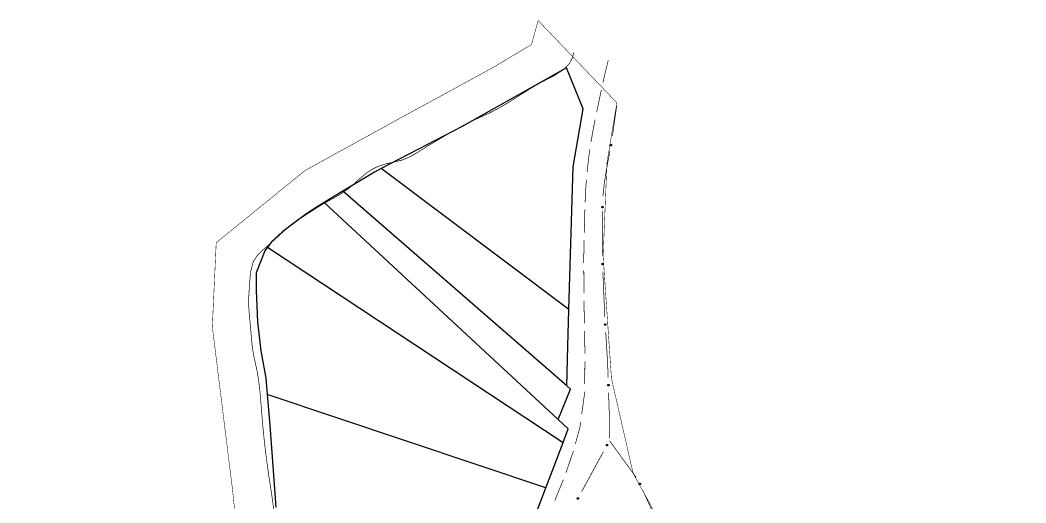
# Model space of a CAD drawing. Extents: x 201549 to 203722, y 4857623 to 4859778.
# Drawn here: x 202361.1 to 202626.1, y 4859650.9 to 4859778.3 of the extents above; entities that cross this region are included whole.
import ezdxf

# ---------------------------------------------------------------- set-up
doc = ezdxf.new("R2010")
doc.units = 0
doc.header["$LTSCALE"] = 1.5
doc.header["$MEASUREMENT"] = 0
for name, color, linetype in [('CD-MALHA-LOTES', 40, 'CONTINUOUS'), ('HD-CURSO-PERENE', 170, 'CONTINUOUS'), ('LM-LIM-SETOR-FISCAL', 7, 'CONTINUOUS'), ('RU-QUADRAS', 6, 'CONTINUOUS'), ('SV-EIXO-RUA-PAV', 20, 'CONTINUOUS'), ('SV-RUA-PAVIM-S-GUIA-C-GUIA', 7, 'CONTINUOUS')]:
    doc.layers.add(name, color=color, linetype=linetype)
doc.linetypes.add('Limite', pattern='A,20,-3,[130,ltypeshp.shx,S=6.35,R=0,X=0,Y=0],-3,20', length=46)

msp = doc.modelspace()

# ---------------------------------------------------------------- linework, layer by layer
at = {"layer": 'CD-MALHA-LOTES', "linetype": 'Continuous'}
for p, q in [((202505.03, 4859765.76), (202477.56, 4859750.22)), ((202509.47, 4859754.9), (202505.03, 4859765.76)), ((202506.83, 4859739.65), (202509.47, 4859754.9)), ((202477.56, 4859750.22), (202456.21, 4859739.14)), ((202454.45, 4859738.23), (202446.13, 4859733.16)), ((202456.21, 4859739.14), (202454.45, 4859738.23)), ((202505.69, 4859701.99), (202456.21, 4859739.14)), ((202505.69, 4859701.99), (202506.83, 4859739.65)), ((202446.13, 4859733.16), (202441.25, 4859730.18)), ((202505.14, 4859681.78), (202446.13, 4859733.16)), ((202441.25, 4859730.18), (202439.09, 4859728.87)), ((202502.92, 4859672.93), (202441.25, 4859730.18)), ((202436.33, 4859727.03), (202433.18, 4859724.79)), ((202439.09, 4859728.87), (202436.33, 4859727.03)), ((202433.18, 4859724.79), (202430.29, 4859722.55)), ((202430.29, 4859722.55), (202427.4, 4859719.92)), ((202427.4, 4859719.92), (202426.31, 4859718.43)), ((202425.57, 4859717.42), (202424.25, 4859714.13)), ((202426.31, 4859718.43), (202425.57, 4859717.42)), ((202426.31, 4859718.43), (202504.18, 4859666.91)), ((202424.25, 4859714.13), (202423.33, 4859711.63)), ((202423.33, 4859711.63), (202423.33, 4859707.02)), ((202423.33, 4859707.02), (202423.6, 4859698.72)), ((202505.39, 4859692.25), (202505.69, 4859701.99)), ((202423.6, 4859698.72), (202424.52, 4859691.09)), ((202424.52, 4859691.09), (202425.83, 4859683.84)), ((202505.14, 4859681.78), (202505.39, 4859692.25)), ((202425.83, 4859683.84), (202426.19, 4859679.57)), ((202506.14, 4859680.91), (202505.14, 4859681.78)), ((202499.66, 4859654.94), (202426.19, 4859679.57)), ((202426.19, 4859679.57), (202426.88, 4859671.41)), ((202502.92, 4859672.93), (202506.14, 4859680.91)), ((202426.88, 4859671.41), (202428.48, 4859649.77)), ((202505.52, 4859670.5), (202502.92, 4859672.93)), ((202504.18, 4859666.91), (202505.52, 4859670.5)), ((202501.84, 4859660.64), (202504.18, 4859666.91)), ((202499.66, 4859654.94), (202501.84, 4859660.64)), ((202496.98, 4859647.95), (202499.66, 4859654.94))]:
    msp.add_line(p, q, dxfattribs=at)
at = {"layer": 'HD-CURSO-PERENE', "const_width": 0.18}
msp.add_lwpolyline([(202506.99, 4859769.78), (202506.538684, 4859768.180037), (202505.811228, 4859766.854984), (202504.39, 4859765.34), (202501.903201, 4859763.722594), (202500.551854, 4859763.024182), (202498.048732, 4859761.715883), (202495.465664, 4859760.20149), (202493.346175, 4859758.867147), (202492.084259, 4859758.056062), (202490.818948, 4859757.247243), (202489.021147, 4859756.131944), (202487.727542, 4859755.370063), (202485.18, 4859754.01), (202482.454443, 4859752.758199), (202481.085188, 4859752.144319), (202478.915412, 4859751.094222), (202477.588192, 4859750.393394), (202476.274647, 4859749.666676), (202474.971084, 4859748.923229), (202473.67, 4859748.17), (202471.085122, 4859746.66178), (202468.514518, 4859745.112242), (202466.401792, 4859743.775865), (202465.112625, 4859742.982424), (202463.796668, 4859742.25654), (202461.9, 4859741.45), (202458.995193, 4859740.735206), (202457.524717, 4859740.407871), (202455.287137, 4859739.660096), (202453.933129, 4859738.993954), (202452.648968, 4859738.197077), (202450.373205, 4859736.330558), (202449.284166, 4859735.294616), (202447.69, 4859733.88), (202445.210603, 4859732.21494), (202443.898516, 4859731.475727), (202442.573334, 4859730.75354), (202440.444415, 4859729.52981), (202437.911658, 4859727.927777), (202436.658742, 4859727.102562), (202434.645657, 4859725.766188), (202433.406183, 4859724.913447), (202431.6, 4859723.54), (202429.395342, 4859721.545555), (202428.303037, 4859720.512743), (202426.073936, 4859718.568747), (202424.897629, 4859717.558683), (202423.817304, 4859716.496766), (202422.54, 4859714.66), (202421.803034, 4859711.808507), (202421.671121, 4859710.271876), (202421.485241, 4859707.618975), (202421.370157, 4859706.121278), (202421.28, 4859703.47), (202421.478754, 4859700.487716), (202421.638447, 4859698.990024), (202421.886105, 4859696.299915), (202421.999719, 4859694.801707), (202422.298046, 4859691.821417), (202422.656498, 4859689.716861), (202422.969639, 4859688.249663), (202423.295551, 4859686.783482), (202423.600362, 4859685.313395), (202423.894199, 4859683.57019), (202424.089986, 4859682.082971), (202424.249977, 4859680.590643), (202424.386785, 4859679.095506), (202424.553961, 4859677.094332), (202424.674888, 4859675.599006), (202424.920721, 4859672.609683), (202425.06, 4859671.03), (202425.353565, 4859668.044511), (202425.515819, 4859666.553172), (202425.688447, 4859665.063003), (202425.872997, 4859663.561145), (202426.065601, 4859662.073545), (202426.267001, 4859660.58711), (202426.476384, 4859659.101748), (202426.692937, 4859657.617367), (202426.915848, 4859656.133876), (202427.17808, 4859654.427257), (202427.403915, 4859652.944229), (202427.619839, 4859651.459846), (202427.9, 4859649.3)], dxfattribs=at)
at = {"layer": 'LM-LIM-SETOR-FISCAL', "linetype": 'Limite', "ltscale": 0.1, "const_width": 0.13, "flags": 128}
msp.add_lwpolyline([(203690.260081, 4857945.070709), (203624.634323, 4857876.322086), (203597.483031, 4857858.402645), (203529.936951, 4857817.251163), (203477.865481, 4857798.204621), (203470.255508, 4857794.734503), (203461.352554, 4857793.163394), (203446.975153, 4857796.8587), (203434.268062, 4857794.37427), (203415.032253, 4857783.068658), (203402.126694, 4857778.711644), (203386.003618, 4857774.608536), (203366.6323, 4857771.115492), (203345.157893, 4857770.830854), (203324.568024, 4857761.841833), (203301.581821, 4857760.866899), (203281.417715, 4857748.511746), (203252.78859, 4857741.388472), (203232.306394, 4857736.754404), (203212.334562, 4857736.296293), (203164.13965, 4857735.679698), (203138.99187, 4857736.954266), (203129.680407, 4857738.01055), (203095.984474, 4857727.896851), (203076.140726, 4857727.494996), (203025.014879, 4857721.40905), (203013.097806, 4857722.309608), (202992.105773, 4857719.939497), (202979.44632, 4857721.489532), (202964.645261, 4857723.459119), (202953.753944, 4857723.719881), (202948.567743, 4857734.588869), (202940.56683, 4857731.445097), (202928.292667, 4857726.395284), (202921.586801, 4857725.262879), (202891.249062, 4857717.013101), (202861.035745, 4857717.951775), (202843.379163, 4857715.343702), (202826.226463, 4857711.657758), (202804.140432, 4857707.443751), (202790.771355, 4857705.517518), (202768.577753, 4857708.236936), (202742.152032, 4857707.156689), (202736.174828, 4857706.655519), (202713.938929, 4857709.927449), (202695.611231, 4857706.369079), (202673.258666, 4857705.478725), (202656.72527, 4857701.372747), (202629.28054, 4857702.0954), (202612.6653, 4857697.207584), (202591.913663, 4857697.17112), (202573.082963, 4857699.207561), (202562.981881, 4857701.348758), (202542.231335, 4857696.463209), (202527.692121, 4857697.497329), (202506.011184, 4857700.954059), (202495.762995, 4857701.67688), (202477.853417, 4857695.637221), (202451.601566, 4857695.14746), (202439.72292, 4857695.152163), (202414.832804, 4857702.264138), (202409.505623, 4857708.382417), (202404.550581, 4857702.764348), (202392.386131, 4857694.909473), (202374.402744, 4857694.375334), (202370.790504, 4857707.218853), (202367.880357, 4857708.81308), (202365.097896, 4857694.881213), (202346.982515, 4857685.19854), (202335.643949, 4857688.651167), (202326.525916, 4857697.119411), (202318.576754, 4857694.737974), (202307.818302, 4857689.468212), (202291.471974, 4857680.842357), (202275.589764, 4857677.708389), (202259.053519, 4857679.374097), (202243.073737, 4857672.961005), (202214.272961, 4857673.983007), (202196.235748, 4857671.160004), (202166.262371, 4857673.222085), (202137.067905, 4857668.508741), (202112.979693, 4857664.510834), (202063.331805, 4857653.140334), (202048.493217, 4857650.054933), (202035.091784, 4857651.969478), (202023.899221, 4857655.255238), (202010.52796, 4857651.884532), (201999.307441, 4857648.055643), (201981.197242, 4857645.667621), (201954.082742, 4857645.121141), (201945.697725, 4857640.894606), (201931.391917, 4857630.157612), (201908.026813, 4857622.950269), (201883.4729, 4857629.270611), (201877.508406, 4857642.469721), (201854.745798, 4857639.06854), (201839.350138, 4857636.086338), (201828.34266, 4857631.211106), (201818.072406, 4857630.661005), (201791.730674, 4857645.716636), (201783.325652, 4857653.738781), (201774.365733, 4857662.184936), (201765.573826, 4857663.836912), (201752.290529, 4857659.858284), (201735.04564, 4857660.887584), (201727.455562, 4857670.187429), (201720.531788, 4857683.341011), (201712.157613, 4857700.626833), (201694.727347, 4857720.897673), (201679.589184, 4857740.191677), (201657.32648, 4857767.233141), (201654.564139, 4857799.822595), (201653.168948, 4857816.601418), (201648.897983, 4857832.521318), (201641.426502, 4857850.868289), (201624.439538, 4857878.124504), (201609.705016, 4857904.118762), (201594.767048, 4857924.49684), (201579.688593, 4857946.624543), (201574.368593, 4857976.270242), (201571.408411, 4858003.505486), (201566.936517, 4858039.389321), (201564.764318, 4858078.72263), (201562.269694, 4858104.600839), (201551.757007, 4858133.952949), (201551.186373, 4858156.429924), (201549.119269, 4858170.401701), (201549.246745, 4858186.104627), (201554.678227, 4858203.249655), (201558.171305, 4858220.410541), (201560.177107, 4858236.514509), (201560.415055, 4858239.809246), (201559.788221, 4858242.511434), (201551.336892, 4858249.701553), (201552.157199, 4858261.553469), (201556.911984, 4858273.515997), (201560.097639, 4858284.875736), (201560.510399, 4858299.28515), (201557.624238, 4858311.705049), (201560.009833, 4858320.099542), (201561.981178, 4858326.691836), (201566.707313, 4858341.650918), (201582.546234, 4858358.27629), (201591.67817, 4858367.066748), (201615.096765, 4858382.768909), (201643.467678, 4858408.340795), (201662.426287, 4858428.461694), (201687.49864, 4858456.872452), (201695.711751, 4858480.503996), (201697.241213, 4858493.368461), (201708.122023, 4858512.454588), (201708.913728, 4858524.199447), (201718.579722, 4858544.463789), (201733.577492, 4858559.16074), (201748.497093, 4858572.745024), (201759.62483, 4858585.08596), (201772.517183, 4858599.8166), (201797.761054, 4858621.167174), (201813.769148, 4858629.66302), (201830.418521, 4858646.310562), (201849.011501, 4858664.504513), (201851.314022, 4858668.825445), (201857.549066, 4858681.544401), (201862.42871, 4858685.799557), (201865.966242, 4858689.749341), (201865.68234, 4858691.625443), (201857.763701, 4858695.442229), (201850.485155, 4858704.533181), (201847.54822, 4858723.831601), (201858.251257, 4858731.66627), (201858.92976, 4858736.348746), (201856.131935, 4858739.11135), (201855.153114, 4858759.016886), (201862.856619, 4858771.755825), (201872.56032, 4858788.598255), (201887.559021, 4858785.607288), (201894.924798, 4858786.689227), (201898.748315, 4858791.479933), (201901.748118, 4858797.019428), (201899.947285, 4858805.270061), (201902.159269, 4858816.15094), (201916.649053, 4858830.131738), (201922.681108, 4858839.197621), (201923.717945, 4858848.876055), (201927.12082, 4858860.1517), (201927.274817, 4858875.017476), (201925.508092, 4858896.764205), (201942.625428, 4858910.622255), (201947.555532, 4858919.314093), (201951.803836, 4858928.782451), (201954.266441, 4858935.163408), (201959.271015, 4858947.314055), (201964.479977, 4858959.592926), (201967.152407, 4858968.266465), (201964.55435, 4858976.487948), (201962.894294, 4858991.279376), (201964.900793, 4859004.827319), (201964.6517, 4859016.898797), (201965.696998, 4859030.808415), (201969.531889, 4859045.576569), (201975.75863, 4859052.20621), (201969.45004, 4859055.850905), (201965.009026, 4859070.898106), (201965.069362, 4859074.030336), (201963.476629, 4859075.991683), (201953.10009, 4859077.836379), (201942.441068, 4859084.073053), (201934.726475, 4859088.201758), (201918.16488, 4859094.012892), (201910.256895, 4859096.550971), (201893.421427, 4859107.28582), (201885.268901, 4859113.680363), (201864.45443, 4859121.529069), (201850.623658, 4859135.609088), (201846.963877, 4859146.620609), (201855.767516, 4859165.416404), (201875.347527, 4859164.308429), (201889.044993, 4859157.340855), (201904.349852, 4859149.80302), (201927.90161, 4859138.922585), (201938.715832, 4859134.958824), (201957.005609, 4859130.242277), (201977.026771, 4859120.820983), (201985.806231, 4859116.11566), (201991.168531, 4859121.52132), (201992.488353, 4859131.751117), (202001.404985, 4859144.188737), (202015.237277, 4859158.295848), (202027.695168, 4859169.318871), (202029.771608, 4859171.898113), (202033.776454, 4859179.091552), (202035.381378, 4859188.589823), (202041.175735, 4859202.289727), (202053.436878, 4859210.693244), (202063.459078, 4859216.99753), (202072.268869, 4859222.32438), (202115.036275, 4859252.473476), (202125.947129, 4859260.226968), (202138.444739, 4859271.495305), (202150.532591, 4859280.714854), (202161.391171, 4859291.368554), (202178.868205, 4859308.22401), (202191.586615, 4859321.29274), (202216.729868, 4859343.200113), (202238.66378, 4859364.13703), (202250.52502, 4859378.676083), (202258.974753, 4859394.377128), (202266.679718, 4859404.602088), (202275.065891, 4859412.387653), (202302.264215, 4859448.149551), (202318.584229, 4859468.798856), (202327.347328, 4859478.500068), (202334.691915, 4859489.468295), (202339.506578, 4859500.644952), (202345.514817, 4859507.599166), (202371.864321, 4859545.024292), (202393.198162, 4859572.010698), (202405.581673, 4859587.830346), (202410.327797, 4859597.458197), (202419.27763, 4859633.664342), (202416.989486, 4859654.974178), (202411.731424, 4859697.413521), (202412.757426, 4859719.590937), (202436.124438, 4859738.613146), (202462.873067, 4859753.35892), (202485.340162, 4859765.605573), (202495.831881, 4859771.875287), (202497.599834, 4859778.209393), (202518.345276, 4859756.508353), (202515.743454, 4859740.717238), (202514.723698, 4859716.086214), (202516.920095, 4859683.767801), (202522.647194, 4859658.696813), (202527.07528, 4859650.692195), (202529.970568, 4859644.731309), (202535.420521, 4859636.897001), (202545.468872, 4859621.994786), (202558.357019, 4859606.657609), (202585.8358, 4859573.559083), (202599.806104, 4859558.80064), (202612.899885, 4859544.220382), (202638.909787, 4859517.064978), (202649.659036, 4859507.002602), (202668.16042, 4859487.524508), (202676.088824, 4859478.493485), (202694.285339, 4859460.440182), (202710.86304, 4859442.826375), (202712.459386, 4859440.945228), (202729.879978, 4859422.216603), (202741.931615, 4859409.354739), (202746.608706, 4859404.490444), (202753.347688, 4859397.029427), (202761.114193, 4859388.430797), (202780.521657, 4859366.71292), (202787.470106, 4859359.175299), (202792.305962, 4859354.009726), (202805.952922, 4859338.966966), (202827.483001, 4859315.28388), (202860.2174, 4859279.107138), (202891.663582, 4859248.038398), (202903.615874, 4859235.095065), (202918.084292, 4859218.768396), (202940.542465, 4859195.291329), (202956.34755, 4859178.52201), (202968.266176, 4859165.295182), (202978.719379, 4859155.296466), (202993.717452, 4859134.390061), (203000.802797, 4859124.358547), (203012.351422, 4859108.484298), (203027.622616, 4859089.716281), (203037.680048, 4859069.601416), (203043.700341, 4859058.903498), (203054.3, 4859060.91), (203065.69, 4859063.18), (203071.14, 4859057.81), (203074.16, 4859054.84), (203084.88, 4859044.28), (203097.92, 4859031.43), (203104.75, 4859024.55), (203111.15, 4859018.12), (203119.81, 4859009.41), (203127.17, 4859002), (203135.63, 4858993.48), (203144.95, 4858984.1), (203153.42, 4858975.59), (203163.08, 4858965.86), (203173.19, 4858955.69), (203182.56, 4858946.25), (203191.76, 4858937.01), (203198.08, 4858930.3), (203204.43, 4858923.55), (203216.13, 4858910.9), (203222.97, 4858903.52), (203233.78, 4858891.83), (203245.73, 4858878.91), (203264.33, 4858858.8), (203273.98, 4858848.42), (203284.55, 4858837.04), (203303.21, 4858816.97), (203311.9, 4858807.61), (203329.84, 4858788.31), (203337.74, 4858779.49), (203353.23, 4858762.39), (203359.11, 4858755.91), (203364.48, 4858749.97), (203370.86, 4858742.93), (203380.58, 4858732.21), (203389.39, 4858722.58), (203398.64, 4858712.48), (203405.71, 4858704.76), (203410.16, 4858699.89), (203415.55, 4858694), (203420.33, 4858688.78), (203441.21, 4858665.98), (203450.56, 4858656.22), (203473.18, 4858631.13), (203477.89, 4858625.9), (203722.237123, 4858356.395713), (203690.000636, 4858326.668344), (203710.985762, 4858303.396246), (203696.285447, 4858225.222295), (203632.07909, 4858167.69374), (203616.580022, 4858183.192808), (203573.182632, 4858142.895231)], close=True, dxfattribs=at)
at = {"layer": 'RU-QUADRAS', "linetype": 'Continuous'}
msp.add_lwpolyline([(202428.46, 4859650.08, 0.01, 0.01, 0), (202425.83, 4859683.84, 0.01, 0.01, -0.0293902066), (202423.6, 4859698.72, 0.01, 0.01, 0), (202423.33, 4859711.63, 0.01, 0.01, 0), (202425.57, 4859717.42, 0.01, 0.01, -0.1199482901), (202433.18, 4859724.79, 0.01, 0.01, -0.0284773339), (202454.45, 4859738.23, 0.01, 0.01, 0.0181173367), (202505.03, 4859765.76, 0.01, 0.01, 0), (202509.47, 4859754.9, 0.01, 0.01, 0), (202506.83, 4859739.65, 0.01, 0.01, 0), (202505.14, 4859681.78, 0.01, 0.01, 0), (202506.14, 4859680.91, 0.01, 0.01, 0), (202502.92, 4859672.93, 0.01, 0.01, 0), (202505.52, 4859670.5, 0.01, 0.01, 0), (202496.98, 4859647.95, 0.01, 0.01, 0)], format="xyseb", dxfattribs=at)
at = {"layer": 'SV-EIXO-RUA-PAV', "const_width": 0.18}
for points in [[(202518.3, 4859755.65), (202517.313828, 4859748.746798)], [(202518.306893, 4859755.675808), (202518.3, 4859755.65)], [(202517.25, 4859748.3), (202517.167598, 4859747.757557)], [(202517.313828, 4859748.746798), (202517.25, 4859748.3)], [(202516.327089, 4859742.828989), (202516.243082, 4859742.370104)], [(202516.507165, 4859743.812642), (202516.327089, 4859742.828989)], [(202515.970318, 4859740.888814), (202515.787797, 4859739.877863)], [(202516.14647, 4859741.845436), (202515.970318, 4859740.888814)], [(202516.243082, 4859742.370104), (202516.14647, 4859741.845436)], [(202515.447366, 4859737.9245), (202515.287256, 4859736.919998)], [(202515.614237, 4859738.893048), (202515.447366, 4859737.9245)], [(202515.702802, 4859739.407097), (202515.614237, 4859738.893048)], [(202515.787797, 4859739.877863), (202515.702802, 4859739.407097)], [(202515.000055, 4859734.954867), (202514.786906, 4859732.952239)], [(202515.138566, 4859735.931152), (202515.000055, 4859734.954867)], [(202515.21084, 4859736.440574), (202515.138566, 4859735.931152)], [(202515.287256, 4859736.919998), (202515.21084, 4859736.440574)], [(202514.786906, 4859732.952239), (202514.683034, 4859731.976309)], [(202514.683034, 4859731.976309), (202514.682215, 4859731.95777)], [(202514.55, 4859727.960668), (202514.55, 4859715.960668)], [(202514.662961, 4859711.962981), (202515.113278, 4859700.972203)], [(202515.113278, 4859700.972203), (202515.14, 4859700.32)], [(202515.14, 4859700.32), (202515.161358, 4859699.973407)], [(202515.407381, 4859695.980981), (202515.899427, 4859687.996127)], [(202515.899427, 4859687.996127), (202515.93, 4859687.5)], [(202515.93, 4859687.5), (202516.042567, 4859683.998877)], [(202516.171107, 4859680.000943), (202516.299648, 4859676.003009)], [(202516.299648, 4859676.003009), (202516.32, 4859675.37)], [(202516.32, 4859675.37), (202516.384456, 4859668.003618)], [(202516.39, 4859667.37), (202523.434685, 4859657.655454)], [(202514.781632, 4859664.412718), (202509.048309, 4859653.870943)], [(202525.244192, 4859654.102031), (202529.844358, 4859644.110111)]]:
    msp.add_lwpolyline(points, dxfattribs=at)
at = {"layer": 'SV-EIXO-RUA-PAV'}
for points in [[(202516.910508, 4859745.455455), (202516.939086, 4859745.415766), (202516.955533, 4859745.37581), (202516.959658, 4859745.338537), (202516.954715, 4859745.30465), (202516.945753, 4859745.270551), (202516.929133, 4859745.238165), (202516.902725, 4859745.206307), (202516.863112, 4859745.177359), (202516.821074, 4859745.163202), (202516.784748, 4859745.157202), (202516.749116, 4859745.160322), (202516.716136, 4859745.169583), (202516.683067, 4859745.187959), (202516.651043, 4859745.215037), (202516.622899, 4859745.255573), (202516.607044, 4859745.294855), (202516.604, 4859745.331012), (202516.607363, 4859745.366815), (202516.61693, 4859745.401518), (202516.633428, 4859745.433214), (202516.660749, 4859745.465408), (202516.701127, 4859745.492656), (202516.740125, 4859745.508917), (202516.776229, 4859745.512467), (202516.811403, 4859745.508362), (202516.845713, 4859745.49979), (202516.878964, 4859745.484438), (202516.910508, 4859745.455455)], [(202514.661543, 4859729.128504), (202514.696491, 4859729.094289), (202514.71953, 4859729.057736), (202514.729972, 4859729.021719), (202514.730899, 4859728.987485), (202514.727903, 4859728.952356), (202514.717069, 4859728.917604), (202514.6965, 4859728.881698), (202514.662424, 4859728.846399), (202514.623428, 4859728.825259), (202514.588664, 4859728.813133), (202514.553023, 4859728.810111), (202514.518945, 4859728.813593), (202514.48322, 4859728.826041), (202514.447035, 4859728.84724), (202514.412371, 4859728.882365), (202514.390029, 4859728.918355), (202514.380845, 4859728.953458), (202514.378033, 4859728.989308), (202514.381522, 4859729.025136), (202514.392354, 4859729.059187), (202514.413764, 4859729.095581), (202514.448885, 4859729.129336), (202514.484526, 4859729.152028), (202514.519491, 4859729.161703), (202514.554849, 4859729.163676), (202514.59012, 4859729.1611), (202514.625506, 4859729.151663), (202514.661543, 4859729.128504)], [(202514.685192, 4859714.109371), (202514.721628, 4859714.076746), (202514.746271, 4859714.041255), (202514.758306, 4859714.005738), (202514.760756, 4859713.971579), (202514.759327, 4859713.936351), (202514.75005, 4859713.901152), (202514.7311, 4859713.864365), (202514.698629, 4859713.827585), (202514.660612, 4859713.80473), (202514.626423, 4859713.791069), (202514.590952, 4859713.786463), (202514.556753, 4859713.788424), (202514.520509, 4859713.79927), (202514.483416, 4859713.818838), (202514.447223, 4859713.852384), (202514.423301, 4859713.887344), (202514.412564, 4859713.922004), (202514.408159, 4859713.957693), (202514.410049, 4859713.993641), (202514.419354, 4859714.02814), (202514.439123, 4859714.065451), (202514.472707, 4859714.100736), (202514.507303, 4859714.124992), (202514.541803, 4859714.136214), (202514.577037, 4859714.139759), (202514.612388, 4859714.138756), (202514.648159, 4859714.130903), (202514.685192, 4859714.109371)], [(202515.385404, 4859698.127373), (202515.422505, 4859698.095505), (202515.447874, 4859698.060529), (202515.460637, 4859698.025267), (202515.46379, 4859697.991166), (202515.463087, 4859697.955916), (202515.454537, 4859697.920534), (202515.436349, 4859697.883365), (202515.404642, 4859697.845923), (202515.367104, 4859697.82229), (202515.333203, 4859697.807928), (202515.297835, 4859697.802592), (202515.263602, 4859697.803849), (202515.227142, 4859697.813946), (202515.189655, 4859697.832746), (202515.152778, 4859697.86554), (202515.128142, 4859697.9), (202515.116693, 4859697.934431), (202515.111554, 4859697.970022), (202515.112703, 4859698.006001), (202515.121296, 4859698.040685), (202515.140293, 4859698.078395), (202515.173143, 4859698.114363), (202515.207232, 4859698.139327), (202515.241493, 4859698.151257), (202515.276647, 4859698.155527), (202515.312011, 4859698.155252), (202515.347936, 4859698.148138), (202515.385404, 4859698.127373)], [(202516.212244, 4859682.147054), (202516.248391, 4859682.114108), (202516.272721, 4859682.078402), (202516.284442, 4859682.04278), (202516.286591, 4859682.008601), (202516.284852, 4859681.973387), (202516.275265, 4859681.938271), (202516.255992, 4859681.901653), (202516.223198, 4859681.86516), (202516.184982, 4859681.84264), (202516.150674, 4859681.829281), (202516.115163, 4859681.824988), (202516.080983, 4859681.82725), (202516.044835, 4859681.838415), (202516.007917, 4859681.858309), (202515.97202, 4859681.892172), (202515.948408, 4859681.927342), (202515.937976, 4859681.962095), (202515.933886, 4859681.997822), (202515.936092, 4859682.033751), (202515.945701, 4859682.068168), (202515.965798, 4859682.105303), (202515.999691, 4859682.14029), (202516.0345, 4859682.164241), (202516.069097, 4859682.175158), (202516.104361, 4859682.178393), (202516.139701, 4859682.177078), (202516.175402, 4859682.168911), (202516.212244, 4859682.147054)], [(202515.902537, 4859666.243307), (202515.917058, 4859666.196604), (202515.919987, 4859666.153496), (202515.912083, 4859666.116838), (202515.896651, 4859666.086266), (202515.87734, 4859666.056767), (202515.85131, 4859666.031322), (202515.816163, 4859666.00948), (202515.769416, 4859665.994584), (202515.725059, 4859665.994485), (202515.688705, 4859666.000312), (202515.6559, 4859666.014568), (202515.627558, 4859666.033807), (202515.60202, 4859666.06172), (202515.580234, 4859666.097554), (202515.566393, 4859666.144923), (202515.563811, 4859666.187205), (202515.572388, 4859666.222461), (202515.586929, 4859666.255351), (202515.607004, 4859666.28523), (202515.6327, 4859666.310061), (202515.668818, 4859666.331932), (202515.715752, 4859666.344972), (202515.757894, 4859666.34803), (202515.793262, 4859666.33995), (202515.825319, 4859666.324905), (202515.855141, 4859666.305897), (202515.881809, 4859666.280796), (202515.902537, 4859666.243307)], [(202524.447704, 4859656.095292), (202524.493816, 4859656.078993), (202524.530114, 4859656.055555), (202524.554762, 4859656.027292), (202524.570031, 4859655.996638), (202524.582119, 4859655.963518), (202524.58694, 4859655.927438), (202524.58342, 4859655.886207), (202524.567394, 4859655.839835), (202524.54094, 4859655.804229), (202524.514525, 4859655.778582), (202524.483477, 4859655.760821), (202524.451106, 4859655.749616), (202524.413462, 4859655.745848), (202524.371714, 4859655.749824), (202524.325475, 4859655.767067), (202524.290047, 4859655.790289), (202524.266924, 4859655.818252), (202524.249265, 4859655.849578), (202524.237329, 4859655.883538), (202524.232801, 4859655.918983), (202524.236879, 4859655.96101), (202524.254503, 4859656.006422), (202524.277261, 4859656.042022), (202524.304892, 4859656.065531), (202524.336124, 4859656.082222), (202524.369195, 4859656.094751), (202524.405263, 4859656.101107), (202524.447704, 4859656.095292)], [(202508.258106, 4859652.187608), (202508.272627, 4859652.140904), (202508.275557, 4859652.097796), (202508.267652, 4859652.061138), (202508.25222, 4859652.030566), (202508.23291, 4859652.001068), (202508.20688, 4859651.975622), (202508.171733, 4859651.95378), (202508.124986, 4859651.938885), (202508.080628, 4859651.938786), (202508.044275, 4859651.944613), (202508.011469, 4859651.958869), (202507.983127, 4859651.978108), (202507.95759, 4859652.006021), (202507.935803, 4859652.041855), (202507.921963, 4859652.089224), (202507.919381, 4859652.131505), (202507.927958, 4859652.166762), (202507.942498, 4859652.199651), (202507.962574, 4859652.229531), (202507.98827, 4859652.254361), (202508.024388, 4859652.276232), (202508.071322, 4859652.289273), (202508.113464, 4859652.29233), (202508.148831, 4859652.284251), (202508.180889, 4859652.269206), (202508.210711, 4859652.250198), (202508.237379, 4859652.225096), (202508.258106, 4859652.187608)]]:
    msp.add_lwpolyline(points, close=True, dxfattribs=at)
for points in [[(202516.61693, 4859745.401518), (202516.607044, 4859745.294855)], [(202516.625047, 4859745.412982), (202516.61561, 4859745.281617)], [(202516.633428, 4859745.433214), (202516.622899, 4859745.255573)], [(202516.648469, 4859745.443473), (202516.637868, 4859745.243025)], [(202516.660749, 4859745.465408), (202516.651043, 4859745.215037)], [(202516.681773, 4859745.474984), (202516.667083, 4859745.204585)], [(202516.701127, 4859745.492656), (202516.683067, 4859745.187959)], [(202516.719261, 4859745.498824), (202516.699394, 4859745.183611)], [(202516.740125, 4859745.508917), (202516.716136, 4859745.169583)], [(202516.756814, 4859745.507409), (202516.732659, 4859745.168011)], [(202516.776229, 4859745.512467), (202516.749116, 4859745.160322)], [(202516.792938, 4859745.507932), (202516.764666, 4859745.16095)], [(202516.811403, 4859745.508362), (202516.784748, 4859745.157202)], [(202516.828976, 4859745.500156), (202516.805536, 4859745.164789)], [(202516.845713, 4859745.49979), (202516.821074, 4859745.163202)], [(202516.861373, 4859745.487481), (202516.843327, 4859745.174717)], [(202516.878964, 4859745.484438), (202516.863112, 4859745.177359)], [(202516.892818, 4859745.469433), (202516.881681, 4859745.195632)], [(202516.910508, 4859745.455455), (202516.902725, 4859745.206307)], [(202516.925196, 4859745.433204), (202516.916806, 4859745.229591)], [(202516.939086, 4859745.415766), (202516.929133, 4859745.238165)], [(202516.94856, 4859745.393029), (202516.938018, 4859745.263247)], [(202516.955533, 4859745.37581), (202516.945753, 4859745.270551)], [(202514.381522, 4859729.025136), (202514.390029, 4859728.918355)], [(202514.387558, 4859729.03782), (202514.400734, 4859728.906777)], [(202514.392354, 4859729.059187), (202514.412371, 4859728.882365)], [(202514.405418, 4859729.071869), (202514.429267, 4859728.872562)], [(202514.413764, 4859729.095581), (202514.447035, 4859728.84724)], [(202514.432841, 4859729.108613), (202514.464627, 4859728.839687)], [(202514.448885, 4859729.129336), (202514.48322, 4859728.826041)], [(202514.465696, 4859729.138515), (202514.50005, 4859728.82455)], [(202514.484526, 4859729.152028), (202514.518945, 4859728.813593)], [(202514.501227, 4859729.153398), (202514.535493, 4859728.814871)], [(202514.519491, 4859729.161703), (202514.553023, 4859728.810111)], [(202514.536729, 4859729.160093), (202514.568237, 4859728.81339)], [(202514.554849, 4859729.163676), (202514.588664, 4859728.813133)], [(202514.573566, 4859729.158597), (202514.607847, 4859728.824164)], [(202514.59012, 4859729.1611), (202514.623428, 4859728.825259)], [(202514.607655, 4859729.151652), (202514.643383, 4859728.840411)], [(202514.625506, 4859729.151663), (202514.662424, 4859728.846399)], [(202514.641723, 4859729.13925), (202514.677593, 4859728.86758)], [(202514.661543, 4859729.128504), (202514.6965, 4859728.881698)], [(202514.679822, 4859729.109094), (202514.70639, 4859728.907048)], [(202514.696491, 4859729.094289), (202514.717069, 4859728.917604)], [(202514.709715, 4859729.073509), (202514.721531, 4859728.943836)], [(202514.71953, 4859729.057736), (202514.727903, 4859728.952356)], [(202514.410049, 4859713.993641), (202514.423301, 4859713.887344)], [(202514.415514, 4859714.00658), (202514.434511, 4859713.876255)], [(202514.419354, 4859714.02814), (202514.447223, 4859713.852384)], [(202514.431842, 4859714.041391), (202514.464538, 4859713.843343)], [(202514.439123, 4859714.065451), (202514.483416, 4859713.818838)], [(202514.457601, 4859714.079319), (202514.501327, 4859713.812074)], [(202514.472707, 4859714.100736), (202514.520509, 4859713.79927)], [(202514.489093, 4859714.110654), (202514.537389, 4859713.79853)], [(202514.507303, 4859714.124992), (202514.556753, 4859713.788424)], [(202514.523926, 4859714.127104), (202514.573228, 4859713.790438)], [(202514.541803, 4859714.136214), (202514.590952, 4859713.786463)], [(202514.559095, 4859714.135373), (202514.606005, 4859713.790416)], [(202514.577037, 4859714.139759), (202514.626423, 4859713.791069)], [(202514.595962, 4859714.135518), (202514.645096, 4859713.802943)], [(202514.612388, 4859714.138756), (202514.660612, 4859713.80473)], [(202514.630326, 4859714.130098), (202514.679873, 4859713.820756)], [(202514.648159, 4859714.130903), (202514.698629, 4859713.827585)], [(202514.664913, 4859714.119224), (202514.712841, 4859713.84942)], [(202514.685192, 4859714.109371), (202514.7311, 4859713.864365)], [(202514.704317, 4859714.090794), (202514.739852, 4859713.890131)], [(202514.721628, 4859714.076746), (202514.75005, 4859713.901152)], [(202514.735763, 4859714.056575), (202514.75334, 4859713.927556)], [(202514.746271, 4859714.041255), (202514.759327, 4859713.936351)], [(202515.112703, 4859698.006001), (202515.128142, 4859697.9)], [(202515.117901, 4859698.01905), (202515.139577, 4859697.889143)], [(202515.121296, 4859698.040685), (202515.152778, 4859697.86554)], [(202515.133508, 4859698.05419), (202515.170276, 4859697.856857)], [(202515.140293, 4859698.078395), (202515.189655, 4859697.832746)], [(202515.158481, 4859698.09264), (202515.207701, 4859697.826353)], [(202515.173143, 4859698.114363), (202515.227142, 4859697.813946)], [(202515.189321, 4859698.124617), (202515.244034, 4859697.813553)], [(202515.207232, 4859698.139327), (202515.263602, 4859697.803849)], [(202515.223808, 4859698.141781), (202515.280032, 4859697.806202)], [(202515.241493, 4859698.151257), (202515.297835, 4859697.802592)], [(202515.258799, 4859698.150773), (202515.312803, 4859697.806854)], [(202515.276647, 4859698.155527), (202515.333203, 4859697.807928)], [(202515.295655, 4859698.151677), (202515.351628, 4859697.820184)], [(202515.312011, 4859698.155252), (202515.367104, 4859697.82229)], [(202515.330123, 4859698.146965), (202515.386031, 4859697.838709)], [(202515.347936, 4859698.148138), (202515.404642, 4859697.845923)], [(202515.364927, 4859698.136806), (202515.418401, 4859697.868046)], [(202515.385404, 4859698.127373), (202515.436349, 4859697.883365)], [(202515.404908, 4859698.109193), (202515.444568, 4859697.909305)], [(202515.422505, 4859698.095505), (202515.454537, 4859697.920534)], [(202515.437053, 4859698.075629), (202515.457283, 4859697.947)], [(202515.447874, 4859698.060529), (202515.463087, 4859697.955916)], [(202515.936092, 4859682.033751), (202515.948408, 4859681.927342)], [(202515.941671, 4859682.046642), (202515.959519, 4859681.916154)], [(202515.945701, 4859682.068168), (202515.97202, 4859681.892172)], [(202515.958305, 4859682.081308), (202515.989255, 4859681.882979)], [(202515.965798, 4859682.105303), (202516.007917, 4859681.858309)], [(202515.984397, 4859682.119008), (202516.025767, 4859681.851388)], [(202515.999691, 4859682.14029), (202516.044835, 4859681.838415)], [(202516.016164, 4859682.150064), (202516.061709, 4859681.837526)], [(202516.0345, 4859682.164241), (202516.080983, 4859681.82725)], [(202516.051141, 4859682.166206), (202516.097475, 4859681.829119)], [(202516.069097, 4859682.175158), (202516.115163, 4859681.824988)], [(202516.086381, 4859682.174165), (202516.13025, 4859681.828808)], [(202516.104361, 4859682.178393), (202516.150674, 4859681.829281)], [(202516.123248, 4859682.173985), (202516.16945, 4859681.84099)], [(202516.139701, 4859682.177078), (202516.184982, 4859681.84264)], [(202516.157563, 4859682.168262), (202516.204383, 4859681.858496)], [(202516.175402, 4859682.168911), (202516.223198, 4859681.86516)], [(202516.192053, 4859682.157084), (202516.237602, 4859681.886868)], [(202516.212244, 4859682.147054), (202516.255992, 4859681.901653)], [(202516.231204, 4859682.128308), (202516.26497, 4859681.92734)], [(202516.248391, 4859682.114108), (202516.275265, 4859681.938271)], [(202516.262348, 4859682.093813), (202516.278788, 4859681.964645)], [(202516.272721, 4859682.078402), (202516.284852, 4859681.973387)], [(202515.607004, 4859666.28523), (202515.563811, 4859666.187205)], [(202515.6327, 4859666.310061), (202515.566393, 4859666.144923)], [(202515.618337, 4859666.293529), (202515.567738, 4859666.171934)], [(202515.650218, 4859666.315022), (202515.576612, 4859666.128276)], [(202515.668818, 4859666.331932), (202515.580234, 4859666.097554)], [(202515.691795, 4859666.334348), (202515.592132, 4859666.082556)], [(202515.715752, 4859666.344972), (202515.60202, 4859666.06172)], [(202515.734906, 4859666.345073), (202515.616127, 4859666.05242)], [(202515.757894, 4859666.34803), (202515.627558, 4859666.033807)], [(202515.773244, 4859666.341309), (202515.64273, 4859666.027079)], [(202515.793262, 4859666.33995), (202515.6559, 4859666.014568)], [(202515.80767, 4859666.330352), (202515.670847, 4859666.010234)], [(202515.825319, 4859666.324905), (202515.688705, 4859666.000312)], [(202515.839383, 4859666.311551), (202515.710825, 4859666.000917)], [(202515.855141, 4859666.305897), (202515.725059, 4859665.994485)], [(202515.866091, 4859666.289259), (202515.749815, 4859665.998351)], [(202515.881809, 4859666.280796), (202515.769416, 4859665.994584)], [(202515.890191, 4859666.262172), (202515.792821, 4859666.006027)], [(202515.902537, 4859666.243307), (202515.816163, 4859666.00948)], [(202515.909413, 4859666.217546), (202515.8369, 4859666.027099)], [(202515.917058, 4859666.196604), (202515.85131, 4859666.031322)], [(202515.918834, 4859666.172037), (202515.867688, 4859666.052292)], [(202515.919987, 4859666.153496), (202515.87734, 4859666.056767)], [(202524.232801, 4859655.918983), (202524.325475, 4859655.767067)], [(202524.236879, 4859655.96101), (202524.371714, 4859655.749824)], [(202524.237329, 4859655.883538), (202524.290047, 4859655.790289)], [(202524.237457, 4859655.897584), (202524.304633, 4859655.784301)], [(202524.239304, 4859655.93599), (202524.344928, 4859655.765298)], [(202524.248687, 4859655.980868), (202524.39085, 4859655.750387)], [(202524.254503, 4859656.006422), (202524.413462, 4859655.745848)], [(202524.26588, 4859656.021832), (202524.429353, 4859655.75159)], [(202524.277261, 4859656.042022), (202524.451106, 4859655.749616)], [(202524.291829, 4859656.050303), (202524.465574, 4859655.75775)], [(202524.304892, 4859656.065531), (202524.483477, 4859655.760821)], [(202524.321202, 4859656.071337), (202524.495892, 4859655.770206)], [(202524.336124, 4859656.082222), (202524.514525, 4859655.778582)], [(202524.355239, 4859656.085504), (202524.527272, 4859655.79667)], [(202524.369195, 4859656.094751), (202524.54094, 4859655.804229)], [(202524.389079, 4859656.093573), (202524.55265, 4859655.82638)], [(202524.405263, 4859656.101107), (202524.567394, 4859655.839835)], [(202524.425201, 4859656.096684), (202524.572224, 4859655.865436)], [(202524.447704, 4859656.095292), (202524.58342, 4859655.886207)], [(202524.472461, 4859656.085393), (202524.581705, 4859655.913364)], [(202524.493816, 4859656.078993), (202524.58694, 4859655.927438)], [(202524.514566, 4859656.065721), (202524.579932, 4859655.953107)], [(202524.530114, 4859656.055555), (202524.582119, 4859655.963518)], [(202507.962574, 4859652.229531), (202507.919381, 4859652.131505)], [(202507.98827, 4859652.254361), (202507.921963, 4859652.089224)], [(202507.973906, 4859652.23783), (202507.923307, 4859652.116234)], [(202508.005788, 4859652.259322), (202507.932182, 4859652.072576)], [(202508.024388, 4859652.276232), (202507.935803, 4859652.041855)], [(202508.047364, 4859652.278649), (202507.947702, 4859652.026857)], [(202508.071322, 4859652.289273), (202507.95759, 4859652.006021)], [(202508.090476, 4859652.289374), (202507.971697, 4859651.996721)], [(202508.113464, 4859652.29233), (202507.983127, 4859651.978108)], [(202508.128814, 4859652.285609), (202507.9983, 4859651.971379)], [(202508.148831, 4859652.284251), (202508.011469, 4859651.958869)], [(202508.16324, 4859652.274652), (202508.026417, 4859651.954534)], [(202508.180889, 4859652.269206), (202508.044275, 4859651.944613)], [(202508.194953, 4859652.255851), (202508.066395, 4859651.945218)], [(202508.210711, 4859652.250198), (202508.080628, 4859651.938786)], [(202508.221661, 4859652.233559), (202508.105384, 4859651.942652)], [(202508.237379, 4859652.225096), (202508.124986, 4859651.938885)], [(202508.245761, 4859652.206472), (202508.148391, 4859651.950327)], [(202508.258106, 4859652.187608), (202508.171733, 4859651.95378)], [(202508.264982, 4859652.161847), (202508.19247, 4859651.971399)], [(202508.272627, 4859652.140904), (202508.20688, 4859651.975622)], [(202508.274404, 4859652.116338), (202508.223258, 4859651.996593)], [(202508.275557, 4859652.097796), (202508.23291, 4859652.001068)]]:
    msp.add_lwpolyline(points, dxfattribs=at)
at = {"layer": 'SV-RUA-PAVIM-S-GUIA-C-GUIA', "const_width": 0.18}
for points in [[(202516.075086, 4859767.706267), (202515.584164, 4859765.767454)], [(202515.212216, 4859764.203881), (202514.689523, 4859761.868885)], [(202515.352132, 4859764.794757), (202515.212216, 4859764.203881)], [(202515.557882, 4859765.663657), (202515.352132, 4859764.794757)], [(202515.584164, 4859765.767454), (202515.557882, 4859765.663657)], [(202514.054919, 4859758.936793), (202513.927587, 4859758.343327)], [(202514.264701, 4859759.914541), (202514.054919, 4859758.936793)], [(202513.429654, 4859756.002677), (202513.256334, 4859755.18467)], [(202513.567354, 4859756.652574), (202513.429654, 4859756.002677)], [(202513.637303, 4859756.98088), (202513.567354, 4859756.652574)], [(202513.927587, 4859758.343327), (202513.637303, 4859756.98088)], [(202513.256334, 4859755.18467), (202513.018144, 4859754.045471)], [(202512.356031, 4859750.774457), (202512.231679, 4859750.123604)], [(202512.421771, 4859751.105364), (202512.356031, 4859750.774457)], [(202512.61663, 4859752.086195), (202512.421771, 4859751.105364)], [(202512.074514, 4859749.30101), (202511.698671, 4859747.171394)], [(202512.231679, 4859750.123604), (202512.074514, 4859749.30101)], [(202511.553156, 4859746.346873), (202511.528585, 4859746.186002)], [(202511.698671, 4859747.171394), (202511.553156, 4859746.346873)], [(202511.122258, 4859743.525664), (202510.94915, 4859742.228351)], [(202511.226617, 4859744.208929), (202511.122258, 4859743.525664)], [(202510.744075, 4859740.54826), (202510.603422, 4859739.248422)], [(202510.827007, 4859741.235851), (202510.744075, 4859740.54826)], [(202510.923792, 4859742.038308), (202510.827007, 4859741.235851)], [(202510.94915, 4859742.228351), (202510.923792, 4859742.038308)], [(202510.582584, 4859739.055845), (202510.505361, 4859738.253253)], [(202510.603422, 4859739.248422), (202510.582584, 4859739.055845)], [(202510.253336, 4859735.263954), (202510.202207, 4859734.567676)], [(202510.312175, 4859736.065227), (202510.253336, 4859735.263954)], [(202510.32875, 4859736.261096), (202510.312175, 4859736.065227)], [(202510.066657, 4859732.269851), (202510.03012, 4859731.569727)], [(202510.108364, 4859733.069068), (202510.066657, 4859732.269851)], [(202510.120844, 4859733.268373), (202510.108364, 4859733.069068)], [(202510.202207, 4859734.567676), (202510.120844, 4859733.268373)], [(202510.03012, 4859731.569727), (202509.975458, 4859730.271955)], [(202509.9, 4859727.85), (202509.770445, 4859722.27466)], [(202509.910768, 4859728.273018), (202509.9, 4859727.85)], [(202509.723983, 4859720.2752), (202509.631059, 4859716.276279)], [(202509.631059, 4859716.276279), (202509.61, 4859715.37)], [(202509.61, 4859715.37), (202509.618949, 4859714.27656)], [(202509.635318, 4859712.276627), (202509.684423, 4859706.276828)], [(202509.700792, 4859704.276895), (202509.71716, 4859702.276962)], [(202509.71716, 4859702.276962), (202509.72, 4859701.93)], [(202509.72, 4859701.93), (202509.789209, 4859698.27763)], [(202509.827101, 4859696.277988), (202509.92183, 4859691.278886)], [(202509.92183, 4859691.278886), (202509.94, 4859690.32)], [(202509.94, 4859690.32), (202509.939646, 4859690.27906)], [(202509.922373, 4859688.279134), (202509.870551, 4859682.279358)], [(202509.85, 4859679.9), (202509.083695, 4859674.331931)], [(202509.853277, 4859680.279433), (202509.85, 4859679.9)], [(202508.674676, 4859671.359944), (202508.61, 4859670.89)], [(202508.811016, 4859672.350606), (202508.674676, 4859671.359944)], [(202508.61, 4859670.89), (202507.425269, 4859666.522197)], [(202506.890139, 4859664.595491), (202504.94335, 4859658.920104)], [(202504.243466, 4859657.047508), (202501.961073, 4859651.498572)]]:
    msp.add_lwpolyline(points, dxfattribs=at)

doc.saveas('drawing.dxf')
